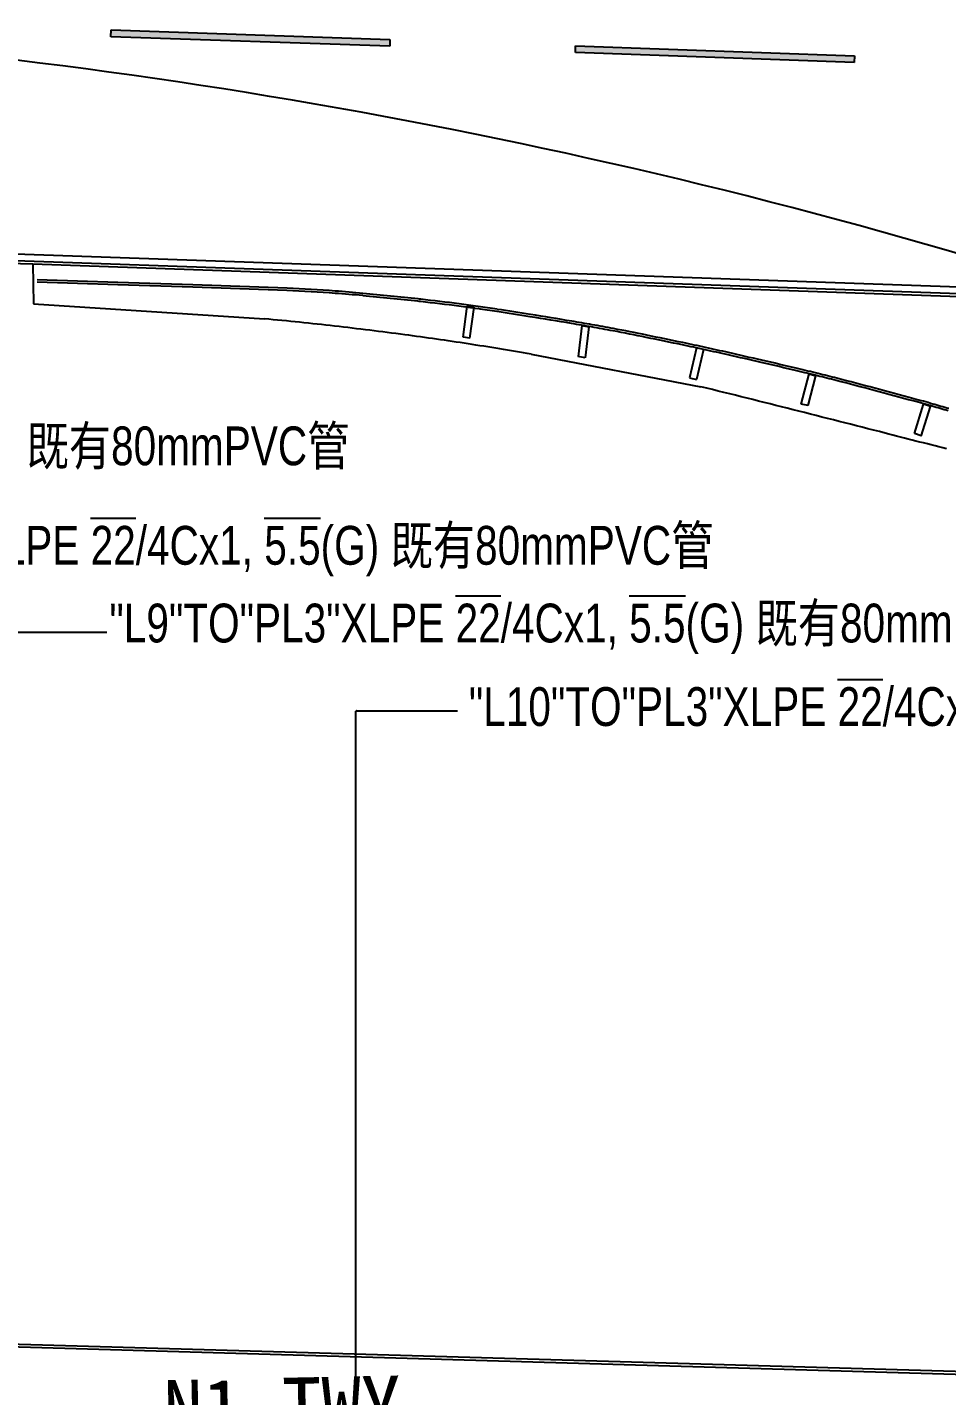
# Model space of a CAD drawing. Extents: x 71210 to 87171, y -11349 to 219.
# Drawn here: x 81395 to 82581, y -3291 to -1527 of the extents above; entities that cross this region are included whole.
import ezdxf
from ezdxf.enums import TextEntityAlignment as Align

# ---------------------------------------------------------------- set-up
doc = ezdxf.new("R2010")
doc.units = 0
doc.layers.add('建築', color=7, linetype='Continuous')
doc.layers.add('文字', color=6, linetype='Continuous')
doc.styles.add('新細明體', font='')
doc.styles.add('細明體', font='')
doc.styles.get('新細明體').set_extended_font_data('新細明體')
doc.styles.get('細明體').set_extended_font_data('細明體')

msp = doc.modelspace()

# ---------------------------------------------------------------- hatches: boundary and pattern name
at = {"layer": '建築', "ltscale": 1000}
h = msp.add_hatch(color=256, dxfattribs=at)
h.paths.add_polyline_path([(83060.9, -1592.1), (83061.4, -1583.1), (82701.6, -1570.6), (82701, -1579.4)])
h.paths.add_polyline_path([(82101.7, -1550.7), (82101.7, -1559.2), (82461.5, -1572.1), (82461.6, -1563.4)])
h.paths.add_polyline_path([(81502.6, -1530.1), (81502.3, -1539), (81862.2, -1551.3), (81862.2, -1542.5)])

# ---------------------------------------------------------------- linework, layer by layer
for p, q in [((81502.3, -1539, -12.7), (81502.6, -1530.1, -12.7)), ((81502.6, -1530.1, -12.7), (81862.2, -1542.5, -12.7)), ((81862.2, -1551.3, -12.7), (81502.3, -1539, -12.7)), ((81862.2, -1542.5, -12.7), (81862.2, -1551.3, -12.7)), ((82101.7, -1559.2, -12.7), (82101.7, -1550.7, -12.7)), ((82101.7, -1550.7, -12.7), (82461.6, -1563.4, -12.7)), ((82461.5, -1572.1, -12.7), (82101.7, -1559.2, -12.7)), ((82461.6, -1563.4, -12.7), (82461.5, -1572.1, -12.7)), ((81033.3, -1815.5, -12.7), (83620.1, -1905.6, -12.7)), ((81034.9, -1807, -12.7), (83621.3, -1897.3, -12.7)), ((81318.9, -1829.6, -12.7), (81401.8, -1831.7, -12.7)), ((81401.8, -1831.7, -12.7), (83620.8, -1910.1, -12.7)), ((81401.8, -1831.7, -12.7), (81402.4, -1883.5, -12.7)), ((81511.2, -1858.8, -15.8), (81407.3, -1855.2, -15.8)), ((81511.2, -1855.8, -15.8), (81407.4, -1852.2, -15.8)), ((81608.3, -1858.6, -15.8), (81511.2, -1855.8, -15.8)), ((81608.2, -1861.6, -15.8), (81511.2, -1858.8, -15.8)), ((81729.5, -1866.3, -15.8), (81608.2, -1861.6, -15.8)), ((81729.7, -1863.3, -15.8), (81608.3, -1858.6, -15.8)), ((81402.4, -1883.5, -12.7), (81700.5, -1902.6, -12.7)), ((81956.8, -1926.3, -12.7), (81962.2, -1886.2, -12.7)), ((81962.2, -1886.2, -12.7), (81971.2, -1887.7, -12.7)), ((81965.5, -1927.4, -12.7), (81971.2, -1887.7, -12.7)), ((82110.1, -1911.3, -12.7), (82105.4, -1951, -12.7)), ((82110.1, -1911.3, -12.7), (82118.9, -1912.8, -12.7)), ((82118.9, -1912.8, -12.7), (82114.2, -1952.7, -12.7)), ((81965.5, -1927.4, -12.7), (81956.8, -1926.3, -12.7)), ((82257.8, -1939.9, -12.7), (82249.1, -1978.9, -12.7)), ((82266.8, -1942, -12.7), (82257.8, -1939.9, -12.7)), ((82044.8, -1948, -12.7), (82263.7, -1990.2, -12.7)), ((82114.2, -1952.7, -12.7), (82105.4, -1951, -12.7)), ((82266.8, -1942, -12.7), (82257.8, -1981, -12.7)), ((82392.8, -2012.6, -12.7), (82403.2, -1973.7, -12.7)), ((82403.2, -1973.7, -12.7), (82411.8, -1976.2, -12.7)), ((82249.1, -1978.9, -12.7), (82257.8, -1981, -12.7)), ((82401.8, -2014.5, -12.7), (82411.8, -1976.2, -12.7)), ((82401.8, -2014.5, -12.7), (82392.8, -2012.6, -12.7)), ((82539.2, -2050.4, -12.7), (82550.9, -2012.6, -12.7)), ((82547.8, -2053.7, -12.7), (82559.6, -2015.8, -12.7)), ((82559.6, -2015.8, -12.7), (82550.9, -2012.6, -12.7)), ((82547.7, -2053.3, -12.7), (82539.2, -2050.4, -12.7)), ((80363, -3198.2, -12.7), (83120.3, -3278.3, -12.7)), ((80363.3, -3194.7, -12.7), (83120.3, -3274.8, -12.7))]:
    msp.add_line(p, q, dxfattribs=at)
for centre, radius, start, end in [((80476.8, -9054.5, -12.7), 7539.7, 72.18246, 86.7591), ((81583.4, -5010.3, -15.8), 3147.4, 86.2069, 87.3384), ((81583.4, -5010.3, -15.8), 3150.4, 86.2069, 87.3386), ((81722.6, -2910.5, -15.8), 1046, 84.2412, 86.2069), ((81722.6, -2910.5, -15.8), 1043, 84.2412, 86.2069), ((69802.6, -121105.8, -15.8), 119837.8, 84.206913, 84.24119), ((69802.6, -121105.8, -15.8), 119840.8, 84.206913, 84.24119), ((81870.2, -2159.3, -15.8), 280.7, 83.4987, 84.2069), ((81870.2, -2159.3, -15.8), 283.7, 83.4987, 84.2069), ((81359.8, -6638.1, -15.8), 4788.5, 82.9048, 83.4987), ((81359.8, -6638.1, -15.8), 4791.5, 82.9048, 83.4987), ((81807.1, -3044.7, -15.8), 1167.3, 81.7021, 82.9048), ((81807.1, -3044.7, -15.8), 1170.3, 81.7021, 82.9048), ((81557.6, -4755.6, -15.8), 2899.4, 81.2047, 81.7021), ((81271.1, -6490.5, -12.7), 4607.9, 83.5202, 84.6529), ((81557.6, -4755.6, -15.8), 2896.4, 81.2047, 81.7021), ((80694.2, -10335.8, -15.8), 8542.9, 80.91507, 81.20469), ((80694.2, -10335.8, -15.8), 8545.9, 80.91507, 81.20469), ((80382.2, -12286.8, -15.8), 10518.8, 80.62047, 80.91507), ((80382.2, -12286.8, -15.8), 10521.8, 80.62047, 80.91507), ((81271.1, -6490.5, -12.7), 4607.9, 82.3875, 83.5202), ((81684.7, -4401.3, -15.8), 2526.4, 80.0193, 80.6205), ((81684.7, -4401.3, -15.8), 2529.4, 80.0193, 80.6205), ((81801.7, -3736.7, -15.8), 1851.6, 79.1543, 80.0193), ((81801.7, -3736.7, -15.8), 1854.6, 79.1543, 80.0193), ((81296.4, -6374.3, -15.8), 4537.2, 78.6017, 79.1543), ((81296.4, -6374.3, -15.8), 4540.2, 78.6017, 79.1543), ((81271.1, -6490.5, -12.7), 4607.9, 81.361, 82.3875), ((81271.1, -6490.5, -12.7), 4607.9, 80.3344, 81.361), ((80814.6, -8764.3, -15.8), 6975.2, 78.2095, 78.60172), ((80814.6, -8764.3, -15.8), 6978.2, 78.2095, 78.60172), ((81681.5, -4611, -15.8), 2732.4, 77.5828, 78.2095), ((81681.5, -4611, -15.8), 2735.4, 77.5828, 78.2095), ((81153.9, -7007.3, -15.8), 5189.1, 77.2483, 77.5828), ((81153.9, -7007.3, -15.8), 5186.1, 77.2483, 77.5828), ((79890.3, -12590.9, -15.8), 10910.9, 77.01762, 77.24827), ((79890.3, -12590.9, -15.8), 10913.9, 77.01762, 77.24827), ((80289.3, -10860.3, -15.8), 9137.9, 76.72058, 77.01762), ((80289.3, -10860.3, -15.8), 9134.9, 76.72058, 77.01762), ((81687.6, -4935.4, -15.8), 3047.2, 76.2063, 76.7206), ((81687.6, -4935.4, -15.8), 3050.2, 76.2063, 76.7206), ((81939.9, -3907.6, -15.8), 1991.9, 75.491, 76.2063), ((74554.8, -33127.7, -12.7), 32077.6, 75.87583, 76.09462), ((81939.9, -3907.6, -15.8), 1988.9, 75.491, 76.2063), ((80361.1, -10008.5, -15.8), 8290.8, 75.14068, 75.49102), ((80361.1, -10008.5, -15.8), 8293.8, 75.14068, 75.49102), ((80444.4, -9694.6, -15.8), 7969, 74.76501, 75.14068), ((80444.4, -9694.6, -15.8), 7966, 74.76501, 75.14068), ((82043.4, -3823.2, -15.8), 1880.8, 73.9919, 74.765), ((82043.4, -3823.2, -15.8), 1883.8, 73.9919, 74.765), ((74554.8, -33127.7, -12.7), 32077.6, 75.65705, 75.87583), ((81907.3, -4297.9, -15.8), 2374.6, 73.482, 73.9919), ((81907.3, -4297.9, -15.8), 2377.6, 73.482, 73.9919), ((74554.7, -33128.2, -12.7), 32078.1, 75.58387, 75.65705), ((74554.7, -33128.2, -12.7), 32078.1, 75.51069, 75.58387)]:
    msp.add_arc(centre, radius, start, end, dxfattribs=at)
at = {"layer": '文字'}
for p, q in [((81366.6, -2306.4, -3.9), (81497.1, -2306.4, -3.9)), ((81818.5, -4548.2, -12.7), (81818.5, -2408.6, -12.7)), ((81819.1, -2408, -12.7), (81949.6, -2408, -12.7))]:
    msp.add_line(p, q, dxfattribs=at)
msp.add_arc((81819.1, -2408.6, -12.7), 0.6, 90, 180, dxfattribs=at)

# ---------------------------------------------------------------- texts
at = {"layer": '建築', "ltscale": 1000, "style": '細明體'}
msp.add_text('N1 TWY', height=75, rotation=1.1496, dxfattribs=at).set_placement((81723.4, -3305.3, -6.3), align=Align.MIDDLE_CENTER)
at = {"layer": '文字', "style": '新細明體', "width": 0.8}
for s, p in [('"L7"TO"PL3"XLPE %%O22%%O/4Cx1, %%O5.5%%O(G) 既有80mmPVC管', (80560.1, -2091.4, 9996.8)), ('"L8"TO"PL3"XLPE %%O22%%O/4Cx1, %%O5.5%%O(G) 既有80mmPVC管', (81029.7, -2219.6, -5.9)), ('"L9"TO"PL3"XLPE %%O22%%O/4Cx1, %%O5.5%%O(G) 既有80mmPVC管', (81500.5, -2319.8, 6.8)), ('"L10"TO"PL3"XLPE %%O22%%O/4Cx1, %%O5.5%%O(G) 既有80mmPVC管', (81964.2, -2427.5, -5.9))]:
    msp.add_text(s, height=50, dxfattribs=at).set_placement(p)

doc.saveas('drawing.dxf')
